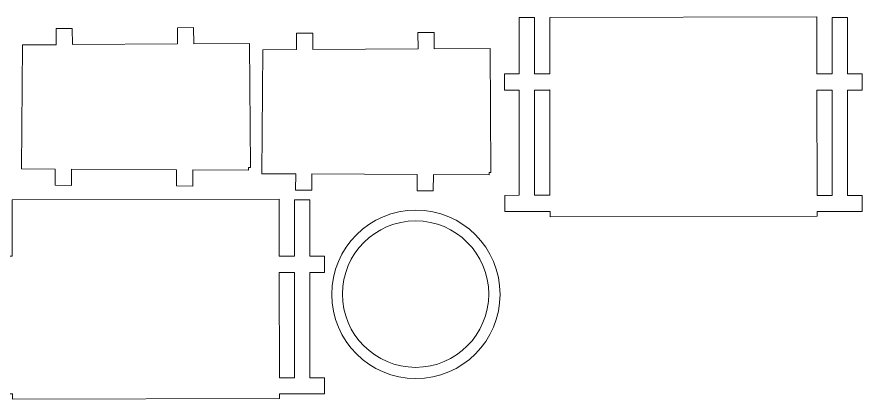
# Model space of a CAD drawing. Header units: centimetres. Extents: x -27.4 to 27.4, y -38.2 to 38.3.
# Drawn here: x -3.92 to 27.32, y 3.81 to 17.92 of the extents above; entities that cross this region are included whole.
import ezdxf

# ---------------------------------------------------------------- set-up
doc = ezdxf.new("R2010")
doc.units = ezdxf.units.CM
doc.header["$MEASUREMENT"] = 0
doc.layers.add('layer 1', color=7, linetype='Continuous')

msp = doc.modelspace()

# ---------------------------------------------------------------- linework, layer by layer
at = {"layer": 'layer 1', "color": 1, "lineweight": 9}
for points, knots in [([(27.31978, 10.72999), (27.31978, 10.72999), (27.31978, 11.32979), (27.31978, 11.32979), (27.31978, 11.32979), (27.31978, 11.32979), (26.77985, 11.32995), (26.77985, 11.32995), (26.77985, 11.32995), (26.77985, 11.32995), (26.77985, 15.21656), (26.77985, 15.21656), (26.77985, 15.21656), (26.77985, 15.21656), (27.31978, 15.21656), (27.31978, 15.21656), (27.31978, 15.21656), (27.31978, 15.21656), (27.31978, 15.81654), (27.31978, 15.81654), (27.31978, 15.81654), (27.31978, 15.81654), (26.77985, 15.81654), (26.77985, 15.81654), (26.77985, 15.81654), (26.77985, 15.81654), (26.77985, 17.90387), (26.77985, 17.90387), (26.77985, 17.90387), (26.77985, 17.90387), (26.20983, 17.90387), (26.20983, 17.90387), (26.20983, 17.90387), (26.20983, 17.90387), (26.20983, 15.81654), (26.20983, 15.81654), (26.20983, 15.81654), (26.20983, 15.81654), (25.64728, 15.81654), (25.64728, 15.81654), (25.64728, 15.81654), (25.64728, 15.81654), (25.64387, 17.91983), (25.64387, 17.91983), (25.64387, 17.91983), (25.64387, 17.91983), (15.77126, 17.90387), (15.77126, 17.90387), (15.77126, 17.90387), (15.77126, 17.90387), (15.77467, 15.81982), (15.77467, 15.81982), (15.77467, 15.81982), (15.7711, 15.82011), (15.76785, 15.82044), (15.76427, 15.82061), (15.76427, 15.82061), (15.76427, 15.82061), (15.212, 15.81995), (15.212, 15.81995), (15.212, 15.81995), (15.212, 15.81995), (15.212, 17.9037), (15.212, 17.9037), (15.212, 17.9037), (15.212, 17.9037), (14.64211, 17.9037), (14.64211, 17.9037), (14.64211, 17.9037), (14.64211, 17.9037), (14.64211, 15.81916), (14.64211, 15.81916), (14.64211, 15.81916), (14.64211, 15.81916), (14.10217, 15.81865), (14.10217, 15.81865), (14.10217, 15.81865), (14.10217, 15.81865), (14.10413, 15.21869), (14.10413, 15.21869), (14.10413, 15.21869), (14.10413, 15.21869), (14.64211, 15.21919), (14.64211, 15.21919), (14.64211, 15.21919), (14.64211, 15.21919), (14.64211, 11.33258), (14.64211, 11.33258), (14.64211, 11.33258), (14.64211, 11.33258), (14.11679, 11.33224), (14.11679, 11.33224), (14.11679, 11.33224), (14.11679, 11.33224), (14.11875, 10.73211), (14.11875, 10.73211), (14.11875, 10.73211), (14.11875, 10.73211), (14.64211, 10.7329), (14.64211, 10.7329), (14.64211, 10.7329), (14.64211, 10.7329), (15.212, 10.73358), (15.212, 10.73358), (15.212, 10.73358), (15.212, 10.73358), (15.78089, 10.7342), (15.78089, 10.7342), (15.78089, 10.7342), (15.78151, 10.7342), (15.78217, 10.7347), (15.78285, 10.7347), (15.78285, 10.7347), (15.78285, 10.7347), (15.78492, 10.54269), (15.78492, 10.54269), (15.78492, 10.54269), (15.78492, 10.54269), (25.65753, 10.55848), (25.65753, 10.55848), (25.65753, 10.55848), (25.65753, 10.55848), (25.6554, 10.72999), (25.6554, 10.72999), (25.6554, 10.72999), (25.6554, 10.72999), (27.31978, 10.72999), (27.31978, 10.72999)], [0, 0, 0, 0, 0.03030303, 0.03030303, 0.03030303, 0.03030303, 0.06060606, 0.06060606, 0.06060606, 0.06060606, 0.09090909, 0.09090909, 0.09090909, 0.09090909, 0.12121212, 0.12121212, 0.12121212, 0.12121212, 0.15151515, 0.15151515, 0.15151515, 0.15151515, 0.18181818, 0.18181818, 0.18181818, 0.18181818, 0.21212121, 0.21212121, 0.21212121, 0.21212121, 0.24242424, 0.24242424, 0.24242424, 0.24242424, 0.27272727, 0.27272727, 0.27272727, 0.27272727, 0.3030303, 0.3030303, 0.3030303, 0.3030303, 0.33333333, 0.33333333, 0.33333333, 0.33333333, 0.36363636, 0.36363636, 0.36363636, 0.36363636, 0.39393939, 0.39393939, 0.39393939, 0.39393939, 0.42424242, 0.42424242, 0.42424242, 0.42424242, 0.45454545, 0.45454545, 0.45454545, 0.45454545, 0.48484848, 0.48484848, 0.48484848, 0.48484848, 0.51515152, 0.51515152, 0.51515152, 0.51515152, 0.54545455, 0.54545455, 0.54545455, 0.54545455, 0.57575758, 0.57575758, 0.57575758, 0.57575758, 0.60606061, 0.60606061, 0.60606061, 0.60606061, 0.63636364, 0.63636364, 0.63636364, 0.63636364, 0.66666667, 0.66666667, 0.66666667, 0.66666667, 0.6969697, 0.6969697, 0.6969697, 0.6969697, 0.72727273, 0.72727273, 0.72727273, 0.72727273, 0.75757576, 0.75757576, 0.75757576, 0.75757576, 0.78787879, 0.78787879, 0.78787879, 0.78787879, 0.81818182, 0.81818182, 0.81818182, 0.81818182, 0.84848485, 0.84848485, 0.84848485, 0.84848485, 0.87878788, 0.87878788, 0.87878788, 0.87878788, 0.90909091, 0.90909091, 0.90909091, 0.90909091, 0.93939394, 0.93939394, 0.93939394, 0.93939394, 1, 1, 1, 1]), ([(-3.75727, 12.30926), (-3.75727, 12.30926), (-2.50752, 12.30227), (-2.50752, 12.30227), (-2.50752, 12.30227), (-2.50752, 12.30227), (-2.51093, 11.7023), (-2.51093, 11.7023), (-2.51093, 11.7023), (-2.51093, 11.7023), (-1.91097, 11.69906), (-1.91097, 11.69906), (-1.91097, 11.69906), (-1.91097, 11.69906), (-1.90772, 12.29884), (-1.90772, 12.29884), (-1.90772, 12.29884), (-1.90772, 12.29884), (1.97907, 12.27735), (1.97907, 12.27735), (1.97907, 12.27735), (1.97907, 12.27735), (1.97564, 11.67755), (1.97564, 11.67755), (1.97564, 11.67755), (1.97564, 11.67755), (2.57561, 11.67414), (2.57561, 11.67414), (2.57561, 11.67414), (2.57561, 11.67414), (2.5789, 12.2741), (2.5789, 12.2741), (2.5789, 12.2741), (2.5789, 12.2741), (4.641, 12.26257), (4.641, 12.26257), (4.641, 12.26257), (4.641, 12.26257), (4.64146, 12.35534), (4.64146, 12.35534), (4.64146, 12.35534), (4.64146, 12.35534), (4.70932, 12.35534), (4.70932, 12.35534), (4.70932, 12.35534), (4.70932, 12.35534), (4.67516, 16.93481), (4.67516, 16.93481), (4.67516, 16.93481), (4.67516, 16.93481), (2.61306, 16.9236), (2.61306, 16.9236), (2.61306, 16.9236), (2.61306, 16.9236), (2.60982, 17.5234), (2.60982, 17.5234), (2.60982, 17.5234), (2.60982, 17.5234), (2.00981, 17.52015), (2.00981, 17.52015), (2.00981, 17.52015), (2.00981, 17.52015), (2.01322, 16.92019), (2.01322, 16.92019), (2.01322, 16.92019), (2.01322, 16.92019), (-1.87351, 16.8987), (-1.87351, 16.8987), (-1.87351, 16.8987), (-1.87351, 16.8987), (-1.87677, 17.4985), (-1.87677, 17.4985), (-1.87677, 17.4985), (-1.87677, 17.4985), (-2.47677, 17.49524), (-2.47677, 17.49524), (-2.47677, 17.49524), (-2.47677, 17.49524), (-2.47336, 16.89527), (-2.47336, 16.89527), (-2.47336, 16.89527), (-2.47336, 16.89527), (-3.72311, 16.88845), (-3.72311, 16.88845), (-3.72311, 16.88845), (-3.72311, 16.88845), (-3.75727, 12.30926), (-3.75727, 12.30926)], [0, 0, 0, 0, 0.04347826, 0.04347826, 0.04347826, 0.04347826, 0.08695652, 0.08695652, 0.08695652, 0.08695652, 0.13043478, 0.13043478, 0.13043478, 0.13043478, 0.17391304, 0.17391304, 0.17391304, 0.17391304, 0.2173913, 0.2173913, 0.2173913, 0.2173913, 0.26086957, 0.26086957, 0.26086957, 0.26086957, 0.30434783, 0.30434783, 0.30434783, 0.30434783, 0.34782609, 0.34782609, 0.34782609, 0.34782609, 0.39130435, 0.39130435, 0.39130435, 0.39130435, 0.43478261, 0.43478261, 0.43478261, 0.43478261, 0.47826087, 0.47826087, 0.47826087, 0.47826087, 0.52173913, 0.52173913, 0.52173913, 0.52173913, 0.56521739, 0.56521739, 0.56521739, 0.56521739, 0.60869565, 0.60869565, 0.60869565, 0.60869565, 0.65217391, 0.65217391, 0.65217391, 0.65217391, 0.69565217, 0.69565217, 0.69565217, 0.69565217, 0.73913043, 0.73913043, 0.73913043, 0.73913043, 0.7826087, 0.7826087, 0.7826087, 0.7826087, 0.82608696, 0.82608696, 0.82608696, 0.82608696, 0.86956522, 0.86956522, 0.86956522, 0.86956522, 0.91304348, 0.91304348, 0.91304348, 0.91304348, 1, 1, 1, 1]), ([(5.13356, 12.13171), (5.13356, 12.13171), (6.38332, 12.12471), (6.38332, 12.12471), (6.38332, 12.12471), (6.38332, 12.12471), (6.37991, 11.52475), (6.37991, 11.52475), (6.37991, 11.52475), (6.37991, 11.52475), (6.98004, 11.5215), (6.98004, 11.5215), (6.98004, 11.5215), (6.98004, 11.5215), (6.98329, 12.1213), (6.98329, 12.1213), (6.98329, 12.1213), (6.98329, 12.1213), (10.87006, 12.09984), (10.87006, 12.09984), (10.87006, 12.09984), (10.87006, 12.09984), (10.86665, 11.50001), (10.86665, 11.50001), (10.86665, 11.50001), (10.86665, 11.50001), (11.46661, 11.4966), (11.46661, 11.4966), (11.46661, 11.4966), (11.46661, 11.4966), (11.46986, 12.0966), (11.46986, 12.0966), (11.46986, 12.0966), (11.46986, 12.0966), (13.53195, 12.08501), (13.53195, 12.08501), (13.53195, 12.08501), (13.53195, 12.08501), (13.53228, 12.17779), (13.53228, 12.17779), (13.53228, 12.17779), (13.53228, 12.17779), (13.60031, 12.17779), (13.60031, 12.17779), (13.60031, 12.17779), (13.60031, 12.17779), (13.56599, 16.75726), (13.56599, 16.75726), (13.56599, 16.75726), (13.56599, 16.75726), (11.50389, 16.74606), (11.50389, 16.74606), (11.50389, 16.74606), (11.50389, 16.74606), (11.50065, 17.34586), (11.50065, 17.34586), (11.50065, 17.34586), (11.50065, 17.34586), (10.90063, 17.34261), (10.90063, 17.34261), (10.90063, 17.34261), (10.90063, 17.34261), (10.90406, 16.74265), (10.90406, 16.74265), (10.90406, 16.74265), (10.90406, 16.74265), (7.01732, 16.72114), (7.01732, 16.72114), (7.01732, 16.72114), (7.01732, 16.72114), (7.01402, 17.32099), (7.01402, 17.32099), (7.01402, 17.32099), (7.01402, 17.32099), (6.41423, 17.31774), (6.41423, 17.31774), (6.41423, 17.31774), (6.41423, 17.31774), (6.41748, 16.71773), (6.41748, 16.71773), (6.41748, 16.71773), (6.41748, 16.71773), (5.16772, 16.71089), (5.16772, 16.71089), (5.16772, 16.71089), (5.16772, 16.71089), (5.13356, 12.13171), (5.13356, 12.13171)], [0, 0, 0, 0, 0.04347826, 0.04347826, 0.04347826, 0.04347826, 0.08695652, 0.08695652, 0.08695652, 0.08695652, 0.13043478, 0.13043478, 0.13043478, 0.13043478, 0.17391304, 0.17391304, 0.17391304, 0.17391304, 0.2173913, 0.2173913, 0.2173913, 0.2173913, 0.26086957, 0.26086957, 0.26086957, 0.26086957, 0.30434783, 0.30434783, 0.30434783, 0.30434783, 0.34782609, 0.34782609, 0.34782609, 0.34782609, 0.39130435, 0.39130435, 0.39130435, 0.39130435, 0.43478261, 0.43478261, 0.43478261, 0.43478261, 0.47826087, 0.47826087, 0.47826087, 0.47826087, 0.52173913, 0.52173913, 0.52173913, 0.52173913, 0.56521739, 0.56521739, 0.56521739, 0.56521739, 0.60869565, 0.60869565, 0.60869565, 0.60869565, 0.65217391, 0.65217391, 0.65217391, 0.65217391, 0.69565217, 0.69565217, 0.69565217, 0.69565217, 0.73913043, 0.73913043, 0.73913043, 0.73913043, 0.7826087, 0.7826087, 0.7826087, 0.7826087, 0.82608696, 0.82608696, 0.82608696, 0.82608696, 0.86956522, 0.86956522, 0.86956522, 0.86956522, 0.91304348, 0.91304348, 0.91304348, 0.91304348, 1, 1, 1, 1]), ([(15.212, 11.33338), (15.212, 11.33338), (15.212, 15.22015), (15.212, 15.22015), (15.212, 15.22015), (15.212, 15.22015), (15.76622, 15.22081), (15.76622, 15.22081), (15.76622, 15.22081), (15.7693, 15.2216), (15.7726, 15.22244), (15.77568, 15.22307), (15.77568, 15.22307), (15.77568, 15.22307), (15.78201, 11.3342), (15.78201, 11.3342), (15.78201, 11.3342), (15.78089, 11.3342), (15.77988, 11.3342), (15.77893, 11.3342), (15.77893, 11.3342), (15.77893, 11.3342), (15.212, 11.33338), (15.212, 11.33338)], [0, 0, 0, 0, 0.14285714, 0.14285714, 0.14285714, 0.14285714, 0.28571429, 0.28571429, 0.28571429, 0.28571429, 0.42857143, 0.42857143, 0.42857143, 0.42857143, 0.57142857, 0.57142857, 0.57142857, 0.57142857, 0.71428571, 0.71428571, 0.71428571, 0.71428571, 1, 1, 1, 1]), ([(26.20983, 11.32995), (26.20983, 11.32995), (25.65456, 11.32995), (25.65456, 11.32995), (25.65456, 11.32995), (25.65456, 11.32995), (25.64823, 15.21656), (25.64823, 15.21656), (25.64823, 15.21656), (25.64823, 15.21656), (26.20983, 15.21656), (26.20983, 15.21656), (26.20983, 15.21656), (26.20983, 15.21656), (26.20983, 11.32995), (26.20983, 11.32995)], [0, 0, 0, 0, 0.2, 0.2, 0.2, 0.2, 0.4, 0.4, 0.4, 0.4, 0.6, 0.6, 0.6, 0.6, 1, 1, 1, 1]), ([(7.44611, 3.99732), (7.44611, 3.99732), (7.44611, 4.59711), (7.44611, 4.59711), (7.44611, 4.59711), (7.44611, 4.59711), (6.90618, 4.59711), (6.90618, 4.59711), (6.90618, 4.59711), (6.90618, 4.59711), (6.90618, 8.48389), (6.90618, 8.48389), (6.90618, 8.48389), (6.90618, 8.48389), (7.44611, 8.48389), (7.44611, 8.48389), (7.44611, 8.48389), (7.44611, 8.48389), (7.44611, 9.08374), (7.44611, 9.08374), (7.44611, 9.08374), (7.44611, 9.08374), (6.90618, 9.08374), (6.90618, 9.08374), (6.90618, 9.08374), (6.90618, 9.08374), (6.90618, 11.17119), (6.90618, 11.17119), (6.90618, 11.17119), (6.90618, 11.17119), (6.33629, 11.17119), (6.33629, 11.17119), (6.33629, 11.17119), (6.33629, 11.17119), (6.33629, 9.08374), (6.33629, 9.08374), (6.33629, 9.08374), (6.33629, 9.08374), (5.77357, 9.08374), (5.77357, 9.08374), (5.77357, 9.08374), (5.77357, 9.08374), (5.77014, 11.18716), (5.77014, 11.18716), (5.77014, 11.18716), (5.77014, 11.18716), (-4.10241, 11.17119), (-4.10241, 11.17119), (-4.10241, 11.17119), (-4.10241, 11.17119), (-4.09899, 9.08715), (-4.09899, 9.08715), (-4.09899, 9.08715), (-4.10258, 9.08731), (-4.10566, 9.08761), (-4.1094, 9.08794), (-4.1094, 9.08794), (-4.1094, 9.08794), (-4.66154, 9.08731), (-4.66154, 9.08731), (-4.66154, 9.08731), (-4.66154, 9.08731), (-4.66154, 11.17119), (-4.66154, 11.17119), (-4.66154, 11.17119), (-4.66154, 11.17119), (-5.2316, 11.17119), (-5.2316, 11.17119), (-5.2316, 11.17119), (-5.2316, 11.17119), (-5.2316, 9.08665), (-5.2316, 9.08665), (-5.2316, 9.08665), (-5.2316, 9.08665), (-5.77154, 9.08616), (-5.77154, 9.08616), (-5.77154, 9.08616), (-5.77154, 9.08616), (-5.76958, 8.48601), (-5.76958, 8.48601), (-5.76958, 8.48601), (-5.76958, 8.48601), (-5.2316, 8.48681), (-5.2316, 8.48681), (-5.2316, 8.48681), (-5.2316, 8.48681), (-5.2316, 4.60024), (-5.2316, 4.60024), (-5.2316, 4.60024), (-5.2316, 4.60024), (-5.75687, 4.59941), (-5.75687, 4.59941), (-5.75687, 4.59941), (-5.75687, 4.59941), (-5.75491, 3.99961), (-5.75491, 3.99961), (-5.75491, 3.99961), (-5.75491, 3.99961), (-5.2316, 4.00007), (-5.2316, 4.00007), (-5.2316, 4.00007), (-5.2316, 4.00007), (-4.66172, 4.00074), (-4.66172, 4.00074), (-4.66172, 4.00074), (-4.66172, 4.00074), (-4.09282, 4.00157), (-4.09282, 4.00157), (-4.09282, 4.00157), (-4.09216, 4.0017), (-4.09149, 4.00186), (-4.09086, 4.00203), (-4.09086, 4.00203), (-4.09086, 4.00203), (-4.08874, 3.80985), (-4.08874, 3.80985), (-4.08874, 3.80985), (-4.08874, 3.80985), (5.78382, 3.82598), (5.78382, 3.82598), (5.78382, 3.82598), (5.78382, 3.82598), (5.78169, 3.99732), (5.78169, 3.99732), (5.78169, 3.99732), (5.78169, 3.99732), (7.44611, 3.99732), (7.44611, 3.99732)], [0, 0, 0, 0, 0.03030303, 0.03030303, 0.03030303, 0.03030303, 0.06060606, 0.06060606, 0.06060606, 0.06060606, 0.09090909, 0.09090909, 0.09090909, 0.09090909, 0.12121212, 0.12121212, 0.12121212, 0.12121212, 0.15151515, 0.15151515, 0.15151515, 0.15151515, 0.18181818, 0.18181818, 0.18181818, 0.18181818, 0.21212121, 0.21212121, 0.21212121, 0.21212121, 0.24242424, 0.24242424, 0.24242424, 0.24242424, 0.27272727, 0.27272727, 0.27272727, 0.27272727, 0.3030303, 0.3030303, 0.3030303, 0.3030303, 0.33333333, 0.33333333, 0.33333333, 0.33333333, 0.36363636, 0.36363636, 0.36363636, 0.36363636, 0.39393939, 0.39393939, 0.39393939, 0.39393939, 0.42424242, 0.42424242, 0.42424242, 0.42424242, 0.45454545, 0.45454545, 0.45454545, 0.45454545, 0.48484848, 0.48484848, 0.48484848, 0.48484848, 0.51515152, 0.51515152, 0.51515152, 0.51515152, 0.54545455, 0.54545455, 0.54545455, 0.54545455, 0.57575758, 0.57575758, 0.57575758, 0.57575758, 0.60606061, 0.60606061, 0.60606061, 0.60606061, 0.63636364, 0.63636364, 0.63636364, 0.63636364, 0.66666667, 0.66666667, 0.66666667, 0.66666667, 0.6969697, 0.6969697, 0.6969697, 0.6969697, 0.72727273, 0.72727273, 0.72727273, 0.72727273, 0.75757576, 0.75757576, 0.75757576, 0.75757576, 0.78787879, 0.78787879, 0.78787879, 0.78787879, 0.81818182, 0.81818182, 0.81818182, 0.81818182, 0.84848485, 0.84848485, 0.84848485, 0.84848485, 0.87878788, 0.87878788, 0.87878788, 0.87878788, 0.90909091, 0.90909091, 0.90909091, 0.90909091, 0.93939394, 0.93939394, 0.93939394, 0.93939394, 1, 1, 1, 1]), ([(10.82611, 10.78781), (12.54406, 10.78781), (13.93666, 9.39504), (13.93666, 7.67708), (13.93666, 7.67708), (13.93666, 5.95918), (12.54406, 4.56641), (10.82611, 4.56641), (10.82611, 4.56641), (9.1082, 4.56641), (7.71539, 5.95918), (7.71539, 7.67708), (7.71539, 7.67708), (7.71539, 9.39504), (9.1082, 10.78781), (10.82611, 10.78781)], [0, 0, 0, 0, 0.2, 0.2, 0.2, 0.2, 0.4, 0.4, 0.4, 0.4, 0.6, 0.6, 0.6, 0.6, 1, 1, 1, 1]), ([(10.81424, 10.3883), (12.30727, 10.3883), (13.5175, 9.17812), (13.5175, 7.68509), (13.5175, 7.68509), (13.5175, 6.19204), (12.30727, 4.98183), (10.81424, 4.98183), (10.81424, 4.98183), (9.32136, 4.98183), (8.11098, 6.19204), (8.11098, 7.68509), (8.11098, 7.68509), (8.11098, 9.17812), (9.32136, 10.3883), (10.81424, 10.3883)], [0, 0, 0, 0, 0.2, 0.2, 0.2, 0.2, 0.4, 0.4, 0.4, 0.4, 0.6, 0.6, 0.6, 0.6, 1, 1, 1, 1]), ([(6.33629, 4.59711), (6.33629, 4.59711), (5.7809, 4.59728), (5.7809, 4.59728), (5.7809, 4.59728), (5.7809, 4.59728), (5.77456, 8.48372), (5.77456, 8.48372), (5.77456, 8.48372), (5.77456, 8.48372), (6.33629, 8.48372), (6.33629, 8.48372), (6.33629, 8.48372), (6.33629, 8.48372), (6.33629, 4.59711), (6.33629, 4.59711)], [0, 0, 0, 0, 0.2, 0.2, 0.2, 0.2, 0.4, 0.4, 0.4, 0.4, 0.6, 0.6, 0.6, 0.6, 1, 1, 1, 1])]:
    msp.add_open_spline(points, degree=3, knots=knots, dxfattribs=at)

doc.saveas('drawing.dxf')
